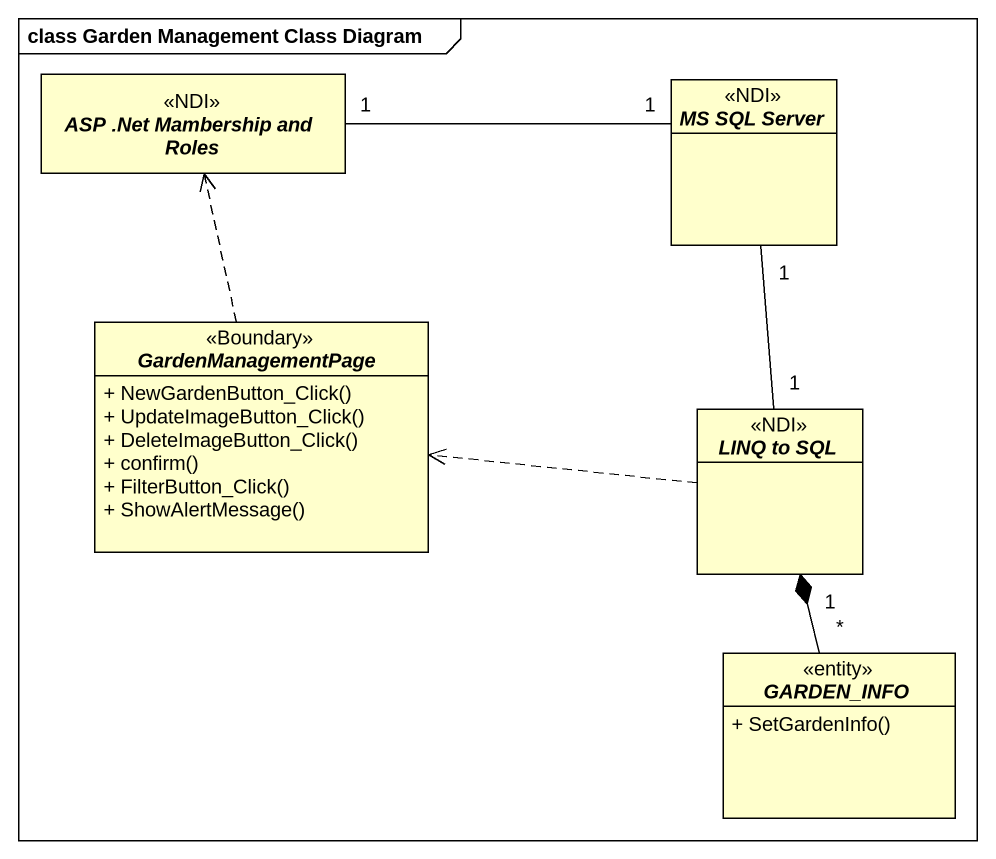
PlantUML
@startuml
mainframe class Garden Management Class Diagram
hide circle
hide empty members
skinparam classAttributeIconSize 0
interface "ASP .Net Mambership and Roles" as ASP_Net_Mambership_and_Roles <<NDI>>
interface "MS SQL Server" as MS_SQL_Server <<NDI>>
interface GardenManagementPage <<Boundary>> {
  + NewGardenButton_Click()
  + UpdateImageButton_Click()
  + DeleteImageButton_Click()
  + confirm()
  + FilterButton_Click()
  + ShowAlertMessage()
}
interface "LINQ to SQL" as LINQ_to_SQL <<NDI>>
interface GARDEN_INFO <<entity>> {
  + SetGardenInfo()
}
ASP_Net_Mambership_and_Roles "1" -right- "1" MS_SQL_Server
MS_SQL_Server "1" -- "1" LINQ_to_SQL
GardenManagementPage .up.> ASP_Net_Mambership_and_Roles
LINQ_to_SQL .left.> GardenManagementPage
GARDEN_INFO "*" -up-* "1" LINQ_to_SQL
@enduml
